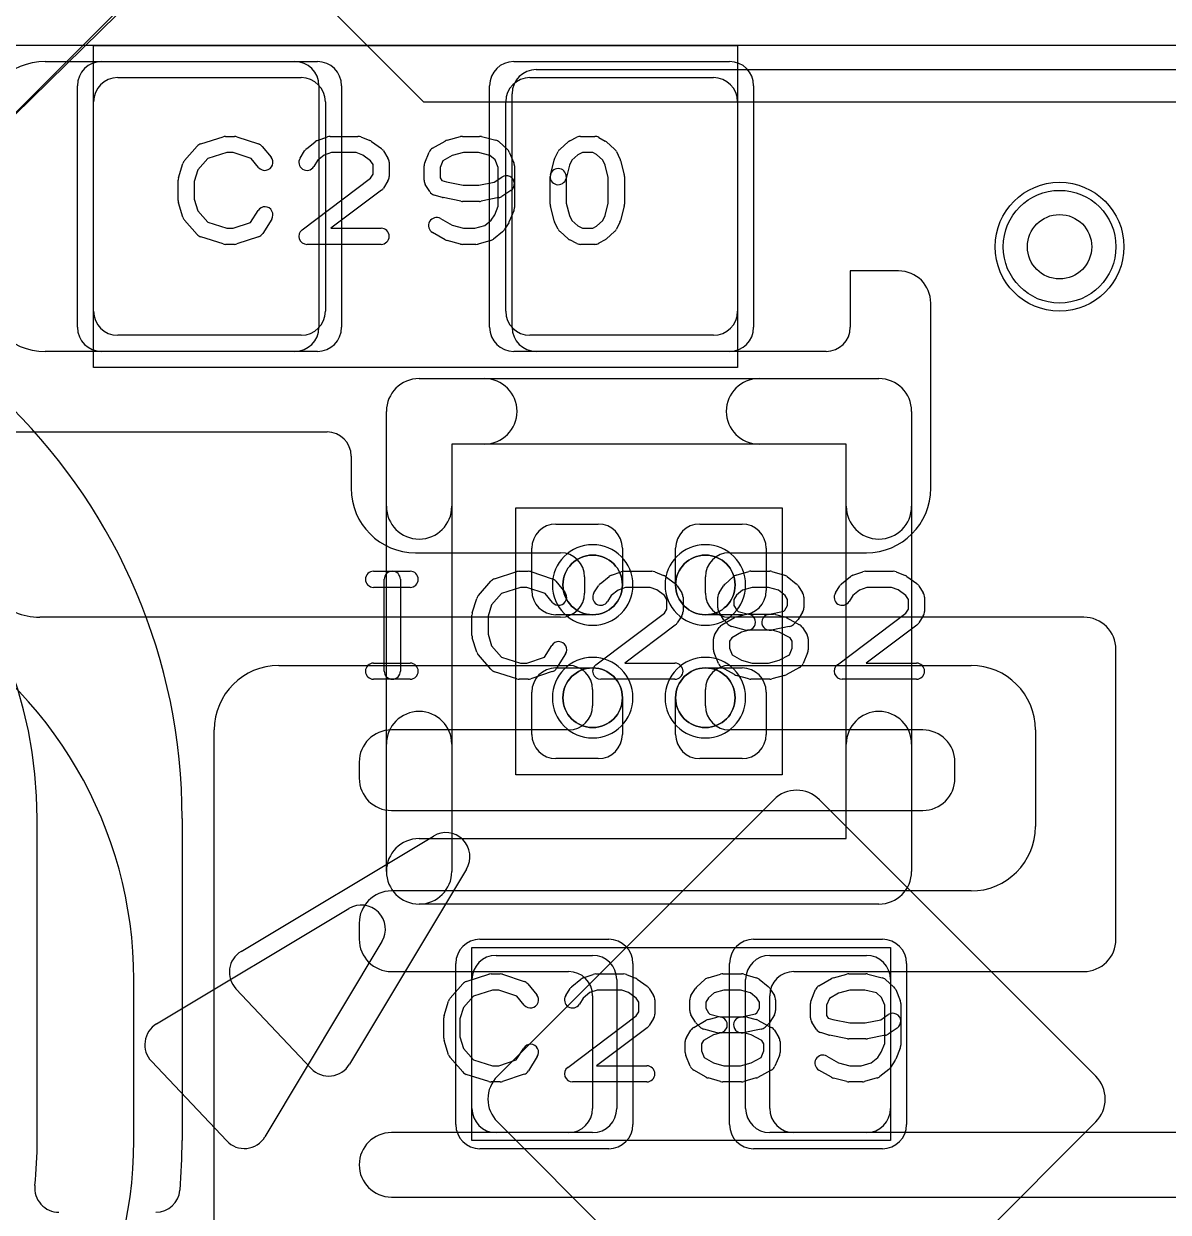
# Model space of a CAD drawing. Extents: x -1 to 20.9, y -0.5 to 20.
# Drawn here: x 2.858 to 6.412, y 10.878 to 14.567 of the extents above; entities that cross this region are included whole.
import ezdxf

# ---------------------------------------------------------------- set-up
doc = ezdxf.new("R2010")
doc.units = 0
for name, color, linetype in [('Hole', 1, 'CONTINUOUS'), ('L1', 3, 'CONTINUOUS'), ('L4', 3, 'CONTINUOUS'), ('MetalMask-A', 176, 'CONTINUOUS'), ('PartsArea-A', 111, 'CONTINUOUS'), ('PartsArea-B', 111, 'CONTINUOUS'), ('PartsSilk-A', 221, 'CONTINUOUS'), ('PartsSilk-B', 221, 'CONTINUOUS'), ('Resist-A', 2, 'CONTINUOUS'), ('Resist-B', 2, 'CONTINUOUS'), ('Silk-A', 140, 'CONTINUOUS'), ('Silk-B', 140, 'CONTINUOUS')]:
    doc.layers.add(name, color=color, linetype=linetype)

msp = doc.modelspace()

# ---------------------------------------------------------------- linework, layer by layer
at = {"layer": 'Hole'}
msp.add_circle((6.075, 13.875), 0.1, dxfattribs=at)
at = {"layer": 'L1'}
for p, q in [((2.925, 14.45), (3.70003, 14.45)), ((3.15, 14.4), (3.72, 14.4)), ((4.43, 14.4), (5, 14.4)), ((4.44997, 14.425), (7.35003, 14.425)), ((3.775, 14.37503), (3.775, 13.62497)), ((3.075, 13.675), (3.075, 14.325)), ((3.795, 14.325), (3.795, 13.675)), ((4.355, 13.675), (4.355, 14.325)), ((4.375, 13.62497), (4.375, 14.35003)), ((5.075, 14.325), (5.075, 13.675)), ((5.575, 13.8), (5.425, 13.8)), ((5.425, 13.8), (5.425, 13.62497)), ((5.675, 13.125), (5.675, 13.7)), ((3.72, 13.6), (3.15, 13.6)), ((5, 13.6), (4.43, 13.6)), ((3.70003, 13.55), (2.925, 13.55)), ((5.35003, 13.55), (4.44997, 13.55)), ((2.80784, 13.3), (3.80003, 13.3)), ((3.875, 13.22503), (3.875, 13.125)), ((4.511, 13.014), (4.6425, 13.014)), ((4.9575, 13.014), (5.089, 13.014)), ((4.075, 12.925), (4.52503, 12.925)), ((4.436, 12.8075), (4.436, 12.939)), ((4.7175, 12.939), (4.7175, 12.825)), ((4.8825, 12.825), (4.8825, 12.939)), ((5.04997, 12.925), (5.475, 12.925)), ((5.164, 12.939), (5.164, 12.8075)), ((4.6, 12.85003), (4.6, 12.79997)), ((4.975, 12.79997), (4.975, 12.85003)), ((4.625, 12.7325), (4.511, 12.7325)), ((5.089, 12.7325), (4.975, 12.7325)), ((4.52503, 12.725), (2.90784, 12.725)), ((6.15, 12.725), (5.04997, 12.725)), ((6.25, 11.725), (6.25, 12.625)), ((3.65, 12.575), (4.55003, 12.575)), ((4.511, 12.5675), (4.625, 12.5675)), ((4.975, 12.5675), (5.089, 12.5675)), ((5.04997, 12.575), (5.8, 12.575)), ((4.436, 12.361), (4.436, 12.4925)), ((4.625, 12.50003), (4.625, 12.44997)), ((4.7175, 12.475), (4.7175, 12.361)), ((4.8825, 12.361), (4.8825, 12.475)), ((4.975, 12.44997), (4.975, 12.50003)), ((5.164, 12.4925), (5.164, 12.361)), ((3.45, 10.85), (3.45, 12.375)), ((4.55003, 12.375), (4, 12.375)), ((5.65, 12.375), (5.04997, 12.375)), ((6, 12.375), (6, 12.075)), ((4.6425, 12.286), (4.511, 12.286)), ((5.089, 12.286), (4.9575, 12.286)), ((3.9, 12.275), (3.9, 12.225)), ((5.75, 12.225), (5.75, 12.275)), ((4, 12.125), (5.65, 12.125)), ((5.8, 11.875), (4, 11.875)), ((3.9, 11.775), (3.9, 11.725)), ((4.325, 11.675), (4.625, 11.675)), ((5.175, 11.675), (5.475, 11.675)), ((4, 11.625), (4.55003, 11.625)), ((5.24997, 11.625), (6.15, 11.625)), ((4.25, 11.2), (4.25, 11.6)), ((4.7, 11.6), (4.7, 11.2)), ((5.1, 11.2), (5.1, 11.6)), ((5.55, 11.6), (5.55, 11.2)), ((4.625, 11.55003), (4.625, 11.19997)), ((5.175, 11.19997), (5.175, 11.55003)), ((4.55003, 11.125), (4, 11.125)), ((4.625, 11.125), (4.325, 11.125)), ((5.475, 11.125), (5.175, 11.125)), ((6.45, 11.125), (5.24997, 11.125)), ((4, 10.925), (6.675, 10.925))]:
    msp.add_line(p, q, dxfattribs=at)
for centre, radius in [((6.075, 13.875), 0.2), ((4.625, 12.825), 0.0925), ((4.975, 12.825), 0.0925), ((4.625, 12.475), 0.0925), ((4.975, 12.475), 0.0925)]:
    msp.add_circle(centre, radius, dxfattribs=at)
for centre, radius, start, end in [((2.925, 14.25), 0.2, 90, 180), ((3.70003, 14.37503), 0.07497, 0, 90), ((3.15, 14.325), 0.075, 90, 180), ((3.72, 14.325), 0.075, 0, 90), ((4.43, 14.325), 0.075, 90, 180), ((4.44997, 14.35003), 0.07497, 90, 180), ((5, 14.325), 0.075, 0, 90), ((5.575, 13.7), 0.1, 0, 90), ((2.925, 13.75), 0.2, 180, -90), ((3.15, 13.675), 0.075, 180, -90), ((3.72, 13.675), 0.075, -90, 0), ((4.43, 13.675), 0.075, 180, -90), ((5, 13.675), 0.075, -90, 0), ((3.70003, 13.62497), 0.07497, -90, 0), ((4.44997, 13.62497), 0.07497, 180, -90), ((5.35003, 13.62497), 0.07497, -90, 0), ((3.80003, 13.22503), 0.07497, 0, 90), ((4.075, 13.125), 0.2, 180, -90), ((5.475, 13.125), 0.2, -90, 0), ((4.511, 12.939), 0.075, 90, 180), ((4.6425, 12.939), 0.075, 0, 90), ((4.9575, 12.939), 0.075, 90, 180), ((5.089, 12.939), 0.075, 0, 90), ((4.52503, 12.85003), 0.07497, 0, 90), ((5.04997, 12.85003), 0.07497, 90, 180), ((4.511, 12.8075), 0.075, 180, -90), ((4.625, 12.825), 0.0925, -90, 0), ((4.975, 12.825), 0.0925, 180, -90), ((5.089, 12.8075), 0.075, -90, 0), ((2.90784, 12.925), 0.2, -135, -90), ((4.52503, 12.79997), 0.07497, -90, 0), ((5.04997, 12.79997), 0.07497, 180, -90), ((6.15, 12.625), 0.1, 0, 90), ((3.65, 12.375), 0.2, 90, 180), ((4.511, 12.4925), 0.075, 90, 180), ((4.55003, 12.50003), 0.07497, 0, 90), ((4.625, 12.475), 0.0925, 0, 90), ((4.975, 12.475), 0.0925, 90, 180), ((5.04997, 12.50003), 0.07497, 90, 180), ((5.089, 12.4925), 0.075, 0, 90), ((5.8, 12.375), 0.2, 0, 90), ((4.55003, 12.44997), 0.07497, -90, 0), ((5.04997, 12.44997), 0.07497, 180, -90), ((4, 12.275), 0.1, 90, 180), ((4.511, 12.361), 0.075, 180, -90), ((4.6425, 12.361), 0.075, -90, 0), ((4.9575, 12.361), 0.075, 180, -90), ((5.089, 12.361), 0.075, -90, 0), ((5.65, 12.275), 0.1, 0, 90), ((4, 12.225), 0.1, 180, -90), ((5.65, 12.225), 0.1, -90, 0), ((5.8, 12.075), 0.2, -90, 0), ((4, 11.775), 0.1, 90, 180), ((4, 11.725), 0.1, 180, -90), ((6.15, 11.725), 0.1, -90, 0), ((4.325, 11.6), 0.075, 90, 180), ((4.625, 11.6), 0.075, 0, 90), ((5.175, 11.6), 0.075, 90, 180), ((5.475, 11.6), 0.075, 0, 90), ((4.55003, 11.55003), 0.07497, 0, 90), ((5.24997, 11.55003), 0.07497, 90, 180), ((4.325, 11.2), 0.075, 180, -90), ((4.55003, 11.19997), 0.07497, -90, 0), ((4.625, 11.2), 0.075, -90, 0), ((5.175, 11.2), 0.075, 180, -90), ((5.24997, 11.19997), 0.07497, 180, -90), ((5.475, 11.2), 0.075, -90, 0), ((4, 11.025), 0.1, 90, 180), ((4, 11.025), 0.1, 180, -90)]:
    msp.add_arc(centre, radius, start, end, dxfattribs=at)
at = {"layer": 'L4'}
for p, q in [((3.475, 14.95), (4.1, 14.325)), ((4.1, 14.325), (13.49394, 14.325)), ((5.18763, 12.1585), (4.32904, 11.29991)), ((6.18762, 11.29992), (5.32903, 12.1585)), ((3.20004, 11.1), (3.20004, 11.6)), ((4.32904, 11.15849), (5.18762, 10.29991)), ((5.32904, 10.29991), (6.18762, 11.15849))]:
    msp.add_line(p, q, dxfattribs=at)
msp.add_circle((6.075, 13.875), 0.2, dxfattribs=at)
for centre, radius, start, end in [((1.9, 11.6), 1.30004, 0, 60.6011), ((5.25833, 12.0878), 0.09998, 45, 135), ((4.39974, 11.2292), 0.09999, 134.99595, -134.99595), ((6.11691, 11.2292), 0.10001, -45, 45.00405), ((1.9, 11.1), 1.30004, -60.6011, 0)]:
    msp.add_arc(centre, radius, start, end, dxfattribs=at)
at = {"layer": 'MetalMask-A'}
for p, q in [((3.15, 14.4), (3.72, 14.4)), ((4.43, 14.4), (5, 14.4)), ((3.075, 13.675), (3.075, 14.325)), ((3.795, 14.325), (3.795, 13.675)), ((4.355, 13.675), (4.355, 14.325)), ((5.075, 14.325), (5.075, 13.675)), ((3.72, 13.6), (3.15, 13.6)), ((5, 13.6), (4.43, 13.6)), ((4.325, 11.675), (4.625, 11.675)), ((5.175, 11.675), (5.475, 11.675)), ((4.25, 11.2), (4.25, 11.6)), ((4.7, 11.6), (4.7, 11.2)), ((5.1, 11.2), (5.1, 11.6)), ((5.55, 11.6), (5.55, 11.2)), ((4.625, 11.125), (4.325, 11.125)), ((5.475, 11.125), (5.175, 11.125))]:
    msp.add_line(p, q, dxfattribs=at)
for centre, radius, start, end in [((3.15, 14.325), 0.075, 90, 180), ((3.72, 14.325), 0.075, 0, 90), ((4.43, 14.325), 0.075, 90, 180), ((5, 14.325), 0.075, 0, 90), ((3.15, 13.675), 0.075, 180, -90), ((3.72, 13.675), 0.075, -90, 0), ((4.43, 13.675), 0.075, 180, -90), ((5, 13.675), 0.075, -90, 0), ((4.625, 12.825), 0.0925, 0, 180), ((4.975, 12.825), 0.0925, 0, 180), ((4.625, 12.825), 0.0925, 180, 0), ((4.975, 12.825), 0.0925, 180, 0), ((4.625, 12.475), 0.0925, 0, 180), ((4.975, 12.475), 0.0925, 0, 180), ((4.625, 12.475), 0.0925, 180, 0), ((4.975, 12.475), 0.0925, 180, 0), ((4.325, 11.6), 0.075, 90, 180), ((4.625, 11.6), 0.075, 0, 90), ((5.175, 11.6), 0.075, 90, 180), ((5.475, 11.6), 0.075, 0, 90), ((4.325, 11.2), 0.075, 180, -90), ((4.625, 11.2), 0.075, -90, 0), ((5.175, 11.2), 0.075, 180, -90), ((5.475, 11.2), 0.075, -90, 0)]:
    msp.add_arc(centre, radius, start, end, dxfattribs=at)
at = {"layer": 'PartsArea-A'}
for p, q in [((20, 14.5), (0, 14.5)), ((3.075, 13.5), (3.075, 14.5)), ((3.075, 14.5), (5.075, 14.5)), ((5.075, 14.5), (5.075, 13.5)), ((5.075, 13.5), (3.075, 13.5)), ((4.386, 12.236), (4.386, 13.064)), ((4.386, 13.064), (5.214, 13.064)), ((5.214, 13.064), (5.214, 12.236)), ((5.214, 12.236), (4.386, 12.236)), ((4.25, 11.1), (4.25, 11.7)), ((4.25, 11.7), (5.55, 11.7)), ((5.55, 11.7), (5.55, 11.1)), ((5.55, 11.1), (4.25, 11.1))]:
    msp.add_line(p, q, dxfattribs=at)
at = {"layer": 'PartsArea-B'}
msp.add_line((20, 14.5), (0, 14.5), dxfattribs=at)
at = {"layer": 'PartsSilk-A'}
for p, q in [((3.40766, 14.19418), (3.4771, 14.2164)), ((3.48472, 14.21759), (3.5125, 14.21759)), ((3.5204, 14.21631), (3.58707, 14.19409)), ((3.77063, 14.20497), (3.80118, 14.21608)), ((3.80972, 14.21759), (3.89583, 14.21759)), ((3.90511, 14.2158), (3.93289, 14.20469)), ((4.17273, 14.20564), (4.21439, 14.21675)), ((4.22083, 14.21759), (4.27361, 14.21759)), ((4.27967, 14.21684), (4.32412, 14.20573)), ((4.5541, 14.20384), (4.57632, 14.21495)), ((4.5875, 14.21759), (4.63194, 14.21759)), ((4.64434, 14.2143), (4.66379, 14.20319)), ((3.35758, 14.14239), (3.39647, 14.18683)), ((3.48862, 14.16759), (3.42952, 14.14868)), ((3.50844, 14.16759), (3.48862, 14.16759)), ((3.56452, 14.1489), (3.50844, 14.16759)), ((3.59838, 14.18637), (3.62615, 14.15304)), ((3.7163, 14.15029), (3.73019, 14.17251)), ((3.73577, 14.17878), (3.76355, 14.201)), ((3.81412, 14.16759), (3.79158, 14.15939)), ((3.89102, 14.16759), (3.81412, 14.16759)), ((3.91143, 14.15943), (3.89102, 14.16759)), ((3.93831, 14.2017), (3.96887, 14.17948)), ((3.97537, 14.17251), (3.98926, 14.15029)), ((4.10331, 14.13555), (4.1172, 14.16888)), ((4.12788, 14.18097), (4.16677, 14.20319)), ((4.22411, 14.16759), (4.18875, 14.15816)), ((4.27053, 14.16759), (4.22411, 14.16759)), ((4.30604, 14.15871), (4.27053, 14.16759)), ((4.33467, 14.20017), (4.35967, 14.17795)), ((4.36614, 14.16887), (4.38002, 14.13554)), ((4.50681, 14.14822), (4.51792, 14.17044)), ((4.52367, 14.17795), (4.54867, 14.20017)), ((4.5934, 14.16759), (4.57942, 14.1606)), ((4.6253, 14.16759), (4.5934, 14.16759)), ((4.63673, 14.16106), (4.6253, 14.16759)), ((4.668, 14.20017), (4.693, 14.17795)), ((4.69875, 14.17044), (4.70986, 14.14822)), ((3.33864, 14.08894), (3.35253, 14.13339)), ((3.42952, 14.14868), (3.39868, 14.11344)), ((3.58773, 14.12104), (3.56452, 14.1489)), ((3.77033, 14.1424), (3.7587, 14.12379)), ((3.79158, 14.15939), (3.77033, 14.1424)), ((3.93554, 14.14189), (3.91143, 14.15943)), ((3.94306, 14.12987), (3.93554, 14.14189)), ((3.99306, 14.13704), (3.99306, 14.09259)), ((4.16008, 14.14178), (4.15139, 14.12093)), ((4.18875, 14.15816), (4.16008, 14.14178)), ((4.32218, 14.14437), (4.30604, 14.15871)), ((4.33194, 14.12093), (4.32218, 14.14437)), ((4.49381, 14.09865), (4.50492, 14.1431)), ((4.56049, 14.14377), (4.55276, 14.12831)), ((4.57942, 14.1606), (4.56049, 14.14377)), ((4.65618, 14.14377), (4.63673, 14.16106)), ((4.66391, 14.12831), (4.65618, 14.14377)), ((4.71175, 14.1431), (4.72286, 14.09865)), ((3.39868, 14.11344), (3.3875, 14.07766)), ((3.93543, 14.08756), (3.94306, 14.09976)), ((3.94306, 14.09976), (3.94306, 14.12987)), ((4.10139, 14.08148), (4.10139, 14.12593)), ((4.15139, 14.12093), (4.15139, 14.08865)), ((4.33194, 14.0013), (4.33194, 14.12093)), ((4.38194, 14.12593), (4.38194, 13.9963)), ((4.55276, 14.12831), (4.54231, 14.08653)), ((4.67361, 14.08951), (4.66391, 14.12831)), ((3.3375, 14.01852), (3.3375, 14.08148)), ((3.3875, 14.07766), (3.3875, 14.02234)), ((3.72247, 13.92739), (3.93543, 14.08756)), ((3.98926, 14.07934), (3.97537, 14.05712)), ((4.11908, 14.04601), (4.10519, 14.06823)), ((4.15139, 14.08865), (4.15646, 14.08054)), ((4.15646, 14.08054), (4.1713, 14.07614)), ((4.1713, 14.07614), (4.22331, 14.06574)), ((4.22331, 14.06574), (4.27113, 14.06574)), ((4.27113, 14.06574), (4.31942, 14.07539)), ((4.31942, 14.07539), (4.34307, 14.09117)), ((4.49306, 14.00741), (4.49306, 14.09259)), ((4.54306, 14.09259), (4.54306, 14.01049)), ((4.67361, 14.01049), (4.67361, 14.08951)), ((4.72361, 14.09259), (4.72361, 14.00741)), ((3.3875, 14.02234), (3.39868, 13.98656)), ((3.9692, 14.05039), (3.81233, 13.93241)), ((4.15818, 14.02788), (4.13318, 14.03529)), ((4.21593, 14.01623), (4.16038, 14.02734)), ((4.33407, 14.02734), (4.27851, 14.01623)), ((4.37081, 14.04957), (4.34304, 14.03105)), ((3.35253, 13.96661), (3.33864, 14.01106)), ((3.39868, 13.98656), (3.42952, 13.95132)), ((3.56273, 13.9505), (3.58574, 13.98732)), ((4.27361, 14.01574), (4.22083, 14.01574)), ((4.32077, 13.97447), (4.33194, 14.0013)), ((4.38002, 13.98669), (4.36614, 13.95335)), ((4.50492, 13.9569), (4.49381, 14.00135)), ((4.54306, 14.01049), (4.55276, 13.97169)), ((4.66391, 13.97169), (4.67361, 14.01049)), ((4.72286, 14.00135), (4.71175, 13.9569)), ((3.39647, 13.91317), (3.35758, 13.95761)), ((3.42952, 13.95132), (3.48862, 13.93241)), ((3.50844, 13.93241), (3.56273, 13.9505)), ((3.62814, 13.96082), (3.60037, 13.91638)), ((4.15268, 13.96245), (4.18875, 13.94184)), ((4.2897, 13.94118), (4.31023, 13.9576)), ((4.31023, 13.9576), (4.32077, 13.97447)), ((4.36426, 13.94971), (4.35037, 13.92749)), ((4.51792, 13.92956), (4.50681, 13.95178)), ((4.55276, 13.97169), (4.56049, 13.95623)), ((4.56049, 13.95623), (4.57942, 13.9394)), ((4.63673, 13.93894), (4.65618, 13.95623)), ((4.65618, 13.95623), (4.66391, 13.97169)), ((4.70986, 13.95178), (4.69875, 13.92956)), ((3.48862, 13.93241), (3.50844, 13.93241)), ((3.81233, 13.93241), (3.96806, 13.93241)), ((4.16677, 13.89681), (4.12788, 13.91903)), ((4.18875, 13.94184), (4.22411, 13.93241)), ((4.22411, 13.93241), (4.259, 13.93241)), ((4.259, 13.93241), (4.2897, 13.94118)), ((4.34479, 13.92122), (4.31701, 13.899)), ((4.54867, 13.89983), (4.52367, 13.92205)), ((4.57942, 13.9394), (4.5934, 13.93241)), ((4.5934, 13.93241), (4.6253, 13.93241)), ((4.6253, 13.93241), (4.63673, 13.93894)), ((4.693, 13.92205), (4.668, 13.89983)), ((3.4771, 13.8836), (3.40766, 13.90582)), ((3.5125, 13.88241), (3.48472, 13.88241)), ((3.58707, 13.90591), (3.5204, 13.88369)), ((3.96806, 13.88241), (3.7375, 13.88241)), ((4.21439, 13.88325), (4.17273, 13.89436)), ((4.2625, 13.88241), (4.22083, 13.88241)), ((4.30826, 13.89448), (4.26937, 13.88337)), ((4.57632, 13.88505), (4.5541, 13.89616)), ((4.63194, 13.88241), (4.5875, 13.88241)), ((4.66379, 13.89681), (4.64434, 13.8857)), ((4.086, 13.4656), (5.514, 13.4656)), ((3.9844, 13.06919), (3.9844, 13.364)), ((5.6156, 13.364), (5.6156, 13.06919)), ((5.4124, 13.2624), (4.1876, 13.2624)), ((4.1876, 13.2624), (4.1876, 13.06919)), ((5.4124, 13.06919), (5.4124, 13.2624)), ((3.94444, 12.86759), (4.05833, 12.86759)), ((3.97778, 12.55741), (3.97778, 12.84259)), ((4.02778, 12.84259), (4.02778, 12.55741)), ((4.32016, 12.84418), (4.3896, 12.8664)), ((4.39722, 12.86759), (4.425, 12.86759)), ((4.4329, 12.86631), (4.49957, 12.84409)), ((4.64827, 12.82878), (4.67605, 12.851)), ((4.68313, 12.85497), (4.71368, 12.86608)), ((4.72222, 12.86759), (4.80833, 12.86759)), ((4.81761, 12.8658), (4.84539, 12.85469)), ((4.85081, 12.8517), (4.88137, 12.82948)), ((5.03617, 12.82795), (5.06117, 12.85017)), ((5.07091, 12.85552), (5.1098, 12.86663)), ((5.11667, 12.86759), (5.175, 12.86759)), ((5.18187, 12.86663), (5.22076, 12.85552)), ((5.22951, 12.851), (5.25729, 12.82878)), ((5.39827, 12.82878), (5.42605, 12.851)), ((5.43313, 12.85497), (5.46368, 12.86608)), ((5.47222, 12.86759), (5.55833, 12.86759)), ((5.56761, 12.8658), (5.59539, 12.85469)), ((5.60081, 12.8517), (5.63137, 12.82948)), ((4.05833, 12.81759), (3.94444, 12.81759)), ((4.27008, 12.79239), (4.30897, 12.83683)), ((4.40112, 12.81759), (4.34202, 12.79868)), ((4.42094, 12.81759), (4.40112, 12.81759)), ((4.47702, 12.7989), (4.42094, 12.81759)), ((4.51088, 12.83637), (4.53865, 12.80304)), ((4.6288, 12.80029), (4.64269, 12.82251)), ((4.70408, 12.80939), (4.68283, 12.7924)), ((4.72662, 12.81759), (4.70408, 12.80939)), ((4.80352, 12.81759), (4.72662, 12.81759)), ((4.82393, 12.80943), (4.80352, 12.81759)), ((4.84804, 12.79189), (4.82393, 12.80943)), ((4.88787, 12.82251), (4.90176, 12.80029)), ((5.01769, 12.80029), (5.03158, 12.82251)), ((5.09013, 12.80901), (5.07207, 12.79296)), ((5.12017, 12.81759), (5.09013, 12.80901)), ((5.1715, 12.81759), (5.12017, 12.81759)), ((5.2022, 12.80882), (5.1715, 12.81759)), ((5.22273, 12.7924), (5.2022, 12.80882)), ((5.26287, 12.82251), (5.27676, 12.80029)), ((5.3788, 12.80029), (5.39269, 12.82251)), ((5.45408, 12.80939), (5.43283, 12.7924)), ((5.47662, 12.81759), (5.45408, 12.80939)), ((5.55352, 12.81759), (5.47662, 12.81759)), ((5.57393, 12.80943), (5.55352, 12.81759)), ((5.59804, 12.79189), (5.57393, 12.80943)), ((5.63787, 12.82251), (5.65176, 12.80029)), ((4.25114, 12.73894), (4.26503, 12.78339)), ((4.34202, 12.79868), (4.31118, 12.76344)), ((4.50023, 12.77104), (4.47702, 12.7989)), ((4.68283, 12.7924), (4.6712, 12.77379)), ((4.85556, 12.77987), (4.84804, 12.79189)), ((4.85556, 12.74976), (4.85556, 12.77987)), ((4.90556, 12.78704), (4.90556, 12.74259)), ((5.01389, 12.7537), (5.01389, 12.78704)), ((5.07207, 12.79296), (5.06389, 12.77987)), ((5.06389, 12.77987), (5.06389, 12.76087)), ((5.23056, 12.77987), (5.22273, 12.7924)), ((5.23056, 12.76087), (5.23056, 12.77987)), ((5.28056, 12.78704), (5.28056, 12.7537)), ((5.43283, 12.7924), (5.4212, 12.77379)), ((5.60556, 12.77987), (5.59804, 12.79189)), ((5.60556, 12.74976), (5.60556, 12.77987)), ((5.65556, 12.78704), (5.65556, 12.74259)), ((4.25, 12.66852), (4.25, 12.73148)), ((4.31118, 12.76344), (4.3, 12.72766)), ((4.63497, 12.57739), (4.84793, 12.73756)), ((4.84793, 12.73756), (4.85556, 12.74976)), ((4.90176, 12.72934), (4.88787, 12.70712)), ((5.03158, 12.71823), (5.01769, 12.74045)), ((5.06389, 12.76087), (5.07247, 12.74715)), ((5.07134, 12.72601), (5.09912, 12.73342)), ((5.07247, 12.74715), (5.07682, 12.7428)), ((5.07682, 12.7428), (5.10884, 12.73426)), ((5.10884, 12.73426), (5.18611, 12.73426)), ((5.1701, 12.73377), (5.21824, 12.7434)), ((5.19255, 12.73342), (5.22033, 12.72601)), ((5.21824, 12.7434), (5.22198, 12.74715)), ((5.22198, 12.74715), (5.23056, 12.76087)), ((5.27676, 12.74045), (5.26287, 12.71823)), ((5.38497, 12.57739), (5.59793, 12.73756)), ((5.59793, 12.73756), (5.60556, 12.74976)), ((5.65176, 12.72934), (5.63787, 12.70712)), ((4.3, 12.72766), (4.3, 12.67234)), ((4.8817, 12.70039), (4.72483, 12.58241)), ((5.0038, 12.67066), (5.01769, 12.69288)), ((5.02649, 12.70134), (5.06538, 12.72356)), ((5.04621, 12.70269), (5.0351, 12.7138)), ((5.09912, 12.6851), (5.05745, 12.69621)), ((5.23546, 12.69586), (5.1799, 12.68475)), ((5.22565, 12.72391), (5.26732, 12.70169)), ((5.25935, 12.7138), (5.24824, 12.70269)), ((5.27676, 12.69287), (5.29064, 12.67065)), ((5.6317, 12.70039), (5.47483, 12.58241)), ((4.26503, 12.61661), (4.25114, 12.66106)), ((4.3, 12.67234), (4.31118, 12.63656)), ((5, 12.62407), (5, 12.65741)), ((5.05675, 12.66104), (5.05, 12.65024)), ((5.08736, 12.67853), (5.05675, 12.66104)), ((5.112, 12.6851), (5.08736, 12.67853)), ((5.18283, 12.68426), (5.10556, 12.68426)), ((5.20467, 12.67844), (5.18283, 12.68426)), ((5.2379, 12.66072), (5.20467, 12.67844)), ((5.24444, 12.65024), (5.2379, 12.66072)), ((5.29444, 12.65741), (5.29444, 12.62407)), ((4.31118, 12.63656), (4.34202, 12.60132)), ((4.47523, 12.6005), (4.49824, 12.63732)), ((5.05, 12.65024), (5.05, 12.62907)), ((5.05, 12.62907), (5.05869, 12.60822)), ((5.23592, 12.6086), (5.24444, 12.62907)), ((5.24444, 12.62907), (5.24444, 12.65024)), ((3.94444, 12.58241), (4.05833, 12.58241)), ((4.30897, 12.56317), (4.27008, 12.60761)), ((4.34202, 12.60132), (4.40112, 12.58241)), ((4.40112, 12.58241), (4.42094, 12.58241)), ((4.42094, 12.58241), (4.47523, 12.6005)), ((4.54064, 12.61082), (4.51287, 12.56638)), ((4.72483, 12.58241), (4.88056, 12.58241)), ((5.01581, 12.58112), (5.00192, 12.61445)), ((5.05869, 12.60822), (5.08756, 12.59173)), ((5.08756, 12.59173), (5.12017, 12.58241)), ((5.12017, 12.58241), (5.1715, 12.58241)), ((5.1715, 12.58241), (5.20447, 12.59183)), ((5.20447, 12.59183), (5.23592, 12.6086)), ((5.29252, 12.61446), (5.27864, 12.58113)), ((5.47483, 12.58241), (5.63056, 12.58241)), ((4.3896, 12.5336), (4.32016, 12.55582)), ((4.49957, 12.55591), (4.4329, 12.53369)), ((5.06538, 12.54681), (5.02649, 12.56903)), ((5.1098, 12.53337), (5.07091, 12.54448)), ((5.22076, 12.54448), (5.18187, 12.53337)), ((5.26732, 12.56868), (5.22565, 12.54646)), ((4.05833, 12.53241), (3.94444, 12.53241)), ((4.425, 12.53241), (4.39722, 12.53241)), ((4.88056, 12.53241), (4.65, 12.53241)), ((5.175, 12.53241), (5.11667, 12.53241)), ((5.63056, 12.53241), (5.4, 12.53241)), ((3.9844, 11.936), (3.9844, 12.33081)), ((4.1876, 12.33081), (4.1876, 11.936)), ((5.4124, 12.0376), (5.4124, 12.33081)), ((5.6156, 12.33081), (5.6156, 11.936)), ((4.086, 12.0376), (5.4124, 12.0376)), ((3.27059, 11.46235), (3.86775, 11.82065)), ((5.514, 11.8344), (4.086, 11.8344)), ((3.97065, 11.71775), (3.6072, 11.112)), ((4.18258, 11.54239), (4.22147, 11.58683)), ((4.23266, 11.59418), (4.3021, 11.6164)), ((4.30972, 11.61759), (4.3375, 11.61759)), ((4.3454, 11.61631), (4.41207, 11.59409)), ((4.42338, 11.58637), (4.45115, 11.55304)), ((4.56077, 11.57878), (4.58855, 11.601)), ((4.59563, 11.60497), (4.62618, 11.61608)), ((4.63472, 11.61759), (4.72083, 11.61759)), ((4.73011, 11.6158), (4.75789, 11.60469)), ((4.76331, 11.6017), (4.79387, 11.57948)), ((4.94867, 11.57795), (4.97367, 11.60017)), ((4.98341, 11.60552), (5.0223, 11.61663)), ((5.02917, 11.61759), (5.0875, 11.61759)), ((5.09437, 11.61663), (5.13326, 11.60552)), ((5.14201, 11.601), (5.16979, 11.57878)), ((5.32788, 11.58097), (5.36677, 11.60319)), ((5.37273, 11.60564), (5.41439, 11.61675)), ((5.42083, 11.61759), (5.47361, 11.61759)), ((5.47967, 11.61684), (5.52412, 11.60573)), ((5.53467, 11.60017), (5.55967, 11.57795)), ((4.25452, 11.54868), (4.22368, 11.51344)), ((4.31362, 11.56759), (4.25452, 11.54868)), ((4.33344, 11.56759), (4.31362, 11.56759)), ((4.38952, 11.5489), (4.33344, 11.56759)), ((4.41273, 11.52104), (4.38952, 11.5489)), ((4.5413, 11.55029), (4.55519, 11.57251)), ((4.61658, 11.55939), (4.59533, 11.5424)), ((4.63912, 11.56759), (4.61658, 11.55939)), ((4.71602, 11.56759), (4.63912, 11.56759)), ((4.73643, 11.55943), (4.71602, 11.56759)), ((4.76054, 11.54189), (4.73643, 11.55943)), ((4.80037, 11.57251), (4.81426, 11.55029)), ((4.93019, 11.55029), (4.94408, 11.57251)), ((5.00263, 11.55901), (4.98457, 11.54296)), ((5.03267, 11.56759), (5.00263, 11.55901)), ((5.084, 11.56759), (5.03267, 11.56759)), ((5.1147, 11.55882), (5.084, 11.56759)), ((5.13523, 11.5424), (5.1147, 11.55882)), ((5.17537, 11.57251), (5.18926, 11.55029)), ((5.30331, 11.53555), (5.3172, 11.56888)), ((5.38875, 11.55816), (5.36008, 11.54178)), ((5.42411, 11.56759), (5.38875, 11.55816)), ((5.47053, 11.56759), (5.42411, 11.56759)), ((5.50604, 11.55871), (5.47053, 11.56759)), ((5.52218, 11.54437), (5.50604, 11.55871)), ((5.56614, 11.56887), (5.58002, 11.53554)), ((4.16364, 11.48894), (4.17753, 11.53339)), ((4.22368, 11.51344), (4.2125, 11.47766)), ((4.59533, 11.5424), (4.5837, 11.52379)), ((4.76806, 11.52987), (4.76054, 11.54189)), ((4.76806, 11.49976), (4.76806, 11.52987)), ((4.81806, 11.53704), (4.81806, 11.49259)), ((4.92639, 11.5037), (4.92639, 11.53704)), ((4.98457, 11.54296), (4.97639, 11.52987)), ((4.97639, 11.52987), (4.97639, 11.51087)), ((4.97639, 11.51087), (4.98497, 11.49715)), ((5.13448, 11.49715), (5.14306, 11.51087)), ((5.14306, 11.52987), (5.13523, 11.5424)), ((5.14306, 11.51087), (5.14306, 11.52987)), ((5.19306, 11.53704), (5.19306, 11.5037)), ((5.30139, 11.48148), (5.30139, 11.52593)), ((5.36008, 11.54178), (5.35139, 11.52093)), ((5.35139, 11.52093), (5.35139, 11.48865)), ((5.53194, 11.52093), (5.52218, 11.54437)), ((5.53194, 11.4013), (5.53194, 11.52093)), ((5.58194, 11.52593), (5.58194, 11.3963)), ((4.1625, 11.41852), (4.1625, 11.48148)), ((4.2125, 11.47766), (4.2125, 11.42234)), ((4.54747, 11.32739), (4.76043, 11.48756)), ((4.76043, 11.48756), (4.76806, 11.49976)), ((4.81426, 11.47934), (4.80037, 11.45712)), ((4.94408, 11.46823), (4.93019, 11.49045)), ((4.98384, 11.47601), (5.01162, 11.48342)), ((4.98497, 11.49715), (4.98932, 11.4928)), ((4.98932, 11.4928), (5.02134, 11.48426)), ((5.02134, 11.48426), (5.09861, 11.48426)), ((5.0826, 11.48377), (5.13074, 11.4934)), ((5.10505, 11.48342), (5.13283, 11.47601)), ((5.13074, 11.4934), (5.13448, 11.49715)), ((5.18926, 11.49045), (5.17537, 11.46823)), ((5.35139, 11.48865), (5.35646, 11.48054)), ((5.35646, 11.48054), (5.3713, 11.47614)), ((5.3713, 11.47614), (5.42331, 11.46574)), ((5.47113, 11.46574), (5.51942, 11.47539)), ((5.51942, 11.47539), (5.54307, 11.49117)), ((4.7942, 11.45039), (4.63733, 11.33241)), ((4.9163, 11.42066), (4.93019, 11.44288)), ((4.93899, 11.45134), (4.97788, 11.47356)), ((4.95871, 11.45269), (4.9476, 11.4638)), ((5.01162, 11.4351), (4.96995, 11.44621)), ((5.14796, 11.44586), (5.0924, 11.43475)), ((5.13815, 11.47391), (5.17982, 11.45169)), ((5.17185, 11.4638), (5.16074, 11.45269)), ((5.18926, 11.44287), (5.20314, 11.42065)), ((5.31908, 11.44601), (5.30519, 11.46823)), ((5.42331, 11.46574), (5.47113, 11.46574)), ((5.57081, 11.44957), (5.54304, 11.43105)), ((4.17753, 11.36661), (4.16364, 11.41106)), ((4.2125, 11.42234), (4.22368, 11.38656)), ((4.9125, 11.37407), (4.9125, 11.40741)), ((4.96925, 11.41104), (4.9625, 11.40024)), ((4.9625, 11.40024), (4.9625, 11.37907)), ((4.99986, 11.42853), (4.96925, 11.41104)), ((5.0245, 11.4351), (4.99986, 11.42853)), ((5.09533, 11.43426), (5.01806, 11.43426)), ((5.11717, 11.42844), (5.09533, 11.43426)), ((5.1504, 11.41072), (5.11717, 11.42844)), ((5.15694, 11.40024), (5.1504, 11.41072)), ((5.15694, 11.37907), (5.15694, 11.40024)), ((5.20694, 11.40741), (5.20694, 11.37407)), ((5.35818, 11.42788), (5.33318, 11.43529)), ((5.41593, 11.41623), (5.36038, 11.42734)), ((5.47361, 11.41574), (5.42083, 11.41574)), ((5.53407, 11.42734), (5.47851, 11.41623)), ((5.52077, 11.37447), (5.53194, 11.4013)), ((4.22368, 11.38656), (4.25452, 11.35132)), ((4.38773, 11.3505), (4.41074, 11.38732)), ((4.92831, 11.33112), (4.91442, 11.36445)), ((4.9625, 11.37907), (4.97119, 11.35822)), ((5.14842, 11.3586), (5.15694, 11.37907)), ((5.20502, 11.36446), (5.19114, 11.33113)), ((5.51023, 11.3576), (5.52077, 11.37447)), ((5.58002, 11.38669), (5.56614, 11.35335)), ((3.48837, 11.09909), (3.25465, 11.34654)), ((4.22147, 11.31317), (4.18258, 11.35761)), ((4.25452, 11.35132), (4.31362, 11.33241)), ((4.31362, 11.33241), (4.33344, 11.33241)), ((4.33344, 11.33241), (4.38773, 11.3505)), ((4.45314, 11.36082), (4.42537, 11.31638)), ((4.63733, 11.33241), (4.79306, 11.33241)), ((4.97119, 11.35822), (5.00006, 11.34173)), ((5.00006, 11.34173), (5.03267, 11.33241)), ((5.03267, 11.33241), (5.084, 11.33241)), ((5.084, 11.33241), (5.11697, 11.34183)), ((5.11697, 11.34183), (5.14842, 11.3586)), ((5.35268, 11.36245), (5.38875, 11.34184)), ((5.38875, 11.34184), (5.42411, 11.33241)), ((5.42411, 11.33241), (5.459, 11.33241)), ((5.459, 11.33241), (5.4897, 11.34118)), ((5.4897, 11.34118), (5.51023, 11.3576)), ((5.56426, 11.34971), (5.55037, 11.32749)), ((4.3021, 11.2836), (4.23266, 11.30582)), ((4.41207, 11.30591), (4.3454, 11.28369)), ((4.97788, 11.29681), (4.93899, 11.31903)), ((5.0223, 11.28337), (4.98341, 11.29448)), ((5.13326, 11.29448), (5.09437, 11.28337)), ((5.17982, 11.31868), (5.13815, 11.29646)), ((5.36677, 11.29681), (5.32788, 11.31903)), ((5.41439, 11.28325), (5.37273, 11.29436)), ((5.50826, 11.29448), (5.46937, 11.28337)), ((5.54479, 11.32122), (5.51701, 11.299)), ((4.3375, 11.28241), (4.30972, 11.28241)), ((4.79306, 11.28241), (4.5625, 11.28241)), ((5.0875, 11.28241), (5.02917, 11.28241)), ((5.4625, 11.28241), (5.42083, 11.28241))]:
    msp.add_line(p, q, dxfattribs=at)
for centre, radius, start, end in [((3.48472, 14.19259), 0.025, 90, 107.74642), ((3.5125, 14.19259), 0.025, 71.57954, 90), ((3.77917, 14.18148), 0.025, 109.97919, 128.65478), ((3.80972, 14.19259), 0.025, 90, 109.98461), ((3.89583, 14.19259), 0.025, 68.2071, 90), ((3.92361, 14.18148), 0.025, 53.98274, 68.20215), ((4.17917, 14.18148), 0.025, 104.92551, 119.74171), ((4.22083, 14.19259), 0.025, 90, 104.93227), ((4.27361, 14.19259), 0.025, 75.96932, 90), ((4.31806, 14.18148), 0.025, 48.37217, 75.96679), ((4.5875, 14.19259), 0.025, 90, 116.56505), ((4.63194, 14.19259), 0.025, 60.26649, 90), ((3.41528, 14.17037), 0.025, 107.74642, 138.81192), ((3.57917, 14.17037), 0.025, 39.7909, 71.57954), ((3.75139, 14.15926), 0.025, 128.66697, 147.98998), ((3.95417, 14.15926), 0.025, 32.00538, 53.97932), ((4.14028, 14.15926), 0.025, 119.73351, 157.37647), ((4.34306, 14.15926), 0.025, 22.60576, 48.36931), ((4.54028, 14.15926), 0.025, 131.62783, 153.43495), ((4.56528, 14.18148), 0.025, 116.56505, 131.62783), ((4.65139, 14.18148), 0.025, 48.37217, 60.26649), ((4.67639, 14.15926), 0.025, 26.56505, 48.37217), ((3.37639, 14.12593), 0.025, 138.81192, 162.63777), ((3.60694, 14.13704), 0.025, -140.2091, 39.8005), ((3.7375, 14.13704), 0.025, 147.99462, -32.01002), ((3.96806, 14.13704), 0.025, 0, 32.01002), ((4.12639, 14.12593), 0.025, 157.37309, 180), ((4.35694, 14.12593), 0.025, 0, 22.60888), ((4.52917, 14.13704), 0.025, 153.43495, 165.96932), ((4.6875, 14.13704), 0.025, 14.03068, 26.56505), ((4.35694, 14.07037), 0.025, -56.30358, 123.69959), ((4.51806, 14.09259), 0.025, 0, 180), ((4.51806, 14.09259), 0.025, 165.96932, -14.03321), ((4.69861, 14.09259), 0.025, 0, 14.03068), ((3.3625, 14.08148), 0.025, 162.63777, 180), ((3.95417, 14.07037), 0.025, -53.0476, -32.01002), ((3.96806, 14.09259), 0.025, -32.00538, 0), ((4.12639, 14.08148), 0.025, 180, -147.98998), ((4.14028, 14.05926), 0.025, -147.99462, -106.50982), ((4.16528, 14.05185), 0.025, -106.49948, -101.30993), ((4.32917, 14.05185), 0.025, -78.69456, -56.30041), ((3.3625, 14.01852), 0.025, 180, -162.63777), ((3.60694, 13.97407), 0.025, -32.00538, 147.99925), ((4.22083, 14.04074), 0.025, -101.30544, -90), ((4.27361, 14.04074), 0.025, -90, -78.69205), ((4.35694, 13.9963), 0.025, -22.60576, 0), ((4.51806, 14.00741), 0.025, 180, -165.96932), ((4.69861, 14.00741), 0.025, -14.03068, 0), ((3.37639, 13.97407), 0.025, -162.63777, -138.81192), ((4.14028, 13.94074), 0.025, 60.26649, -119.74171), ((4.34306, 13.96296), 0.025, -32.00538, -22.60278), ((4.52917, 13.96296), 0.025, -165.96932, -153.43495), ((4.6875, 13.96296), 0.025, -26.56505, -14.03068), ((3.41528, 13.92963), 0.025, -138.81192, -107.74642), ((3.57917, 13.92963), 0.025, -71.57954, -32.00538), ((3.7375, 13.90741), 0.025, 126.9524, -90), ((3.96806, 13.90741), 0.025, -90, 90), ((4.32917, 13.94074), 0.025, -51.33303, -32.01002), ((4.54028, 13.94074), 0.025, -153.43495, -131.62783), ((4.67639, 13.94074), 0.025, -48.37217, -26.56505), ((3.48472, 13.90741), 0.025, -107.74642, -90), ((3.5125, 13.90741), 0.025, -90, -71.57954), ((4.17917, 13.91852), 0.025, -119.73351, -104.93227), ((4.22083, 13.90741), 0.025, -104.92551, -90), ((4.2625, 13.90741), 0.025, -90, -74.05655), ((4.30139, 13.91852), 0.025, -74.05146, -51.34522), ((4.56528, 13.91852), 0.025, -131.62783, -116.56505), ((4.5875, 13.90741), 0.025, -116.56505, -90), ((4.63194, 13.90741), 0.025, -90, -60.26649), ((4.65139, 13.91852), 0.025, -60.26649, -48.37217), ((4.086, 13.364), 0.1016, 90, 180), ((5.514, 13.364), 0.1016, 0, 90), ((4.086, 13.06919), 0.1016, 180, 0), ((5.514, 13.06919), 0.1016, 180, 0), ((3.94444, 12.84259), 0.025, 90, -90), ((4.00278, 12.84259), 0.025, 0, 180), ((4.05833, 12.84259), 0.025, -90, 90), ((4.32778, 12.82037), 0.025, 107.74642, 138.81192), ((4.39722, 12.84259), 0.025, 90, 107.74642), ((4.425, 12.84259), 0.025, 71.57954, 90), ((4.49167, 12.82037), 0.025, 39.7909, 71.57954), ((4.69167, 12.83148), 0.025, 109.97919, 128.65478), ((4.72222, 12.84259), 0.025, 90, 109.98461), ((4.80833, 12.84259), 0.025, 68.2071, 90), ((4.83611, 12.83148), 0.025, 53.98274, 68.20215), ((5.07778, 12.83148), 0.025, 105.94854, 131.62783), ((5.11667, 12.84259), 0.025, 90, 105.94854), ((5.175, 12.84259), 0.025, 74.05146, 90), ((5.21389, 12.83148), 0.025, 51.33303, 74.05146), ((5.44167, 12.83148), 0.025, 109.97919, 128.65478), ((5.47222, 12.84259), 0.025, 90, 109.98461), ((5.55833, 12.84259), 0.025, 68.2071, 90), ((5.58611, 12.83148), 0.025, 53.98274, 68.20215), ((4.51944, 12.78704), 0.025, -140.2091, 39.8005), ((4.66389, 12.80926), 0.025, 128.66697, 147.98998), ((4.86667, 12.80926), 0.025, 32.00538, 53.97932), ((5.05278, 12.80926), 0.025, 131.62783, 147.99462), ((5.24167, 12.80926), 0.025, 32.00538, 51.33303), ((5.41389, 12.80926), 0.025, 128.66697, 147.98998), ((5.61667, 12.80926), 0.025, 32.00538, 53.97932), ((4.28889, 12.77593), 0.025, 138.81192, 162.63777), ((4.65, 12.78704), 0.025, 147.99462, -32.01002), ((4.88056, 12.78704), 0.025, 0, 32.01002), ((5.03889, 12.78704), 0.025, 147.99462, 180), ((5.25556, 12.78704), 0.025, 0, 32.00538), ((5.4, 12.78704), 0.025, 147.99462, -32.01002), ((5.63056, 12.78704), 0.025, 0, 32.01002), ((4.275, 12.73148), 0.025, 162.63777, 180), ((4.88056, 12.74259), 0.025, -32.00538, 0), ((5.03889, 12.7537), 0.025, 180, -147.99462), ((5.10556, 12.70926), 0.025, -75.07449, 104.93527), ((5.175, 12.70926), 0.025, 101.30544, -78.69205), ((5.18611, 12.70926), 0.025, 75.07449, 90), ((5.25556, 12.7537), 0.025, -32.00538, 0), ((5.63056, 12.74259), 0.025, -32.00538, 0), ((4.86667, 12.72037), 0.025, -53.0476, -32.01002), ((5.03889, 12.67963), 0.025, 119.73351, 147.98998), ((5.05278, 12.73148), 0.025, -147.99462, -135), ((5.06389, 12.72037), 0.025, -135, -104.92551), ((5.07778, 12.70185), 0.025, 104.92551, 119.74171), ((5.21389, 12.70185), 0.025, 61.9383, 75.06473), ((5.23056, 12.72037), 0.025, -78.69456, -45), ((5.24167, 12.73148), 0.025, -45, -32.00538), ((5.25556, 12.67963), 0.025, 31.98594, 61.9318), ((5.61667, 12.72037), 0.025, -53.0476, -32.01002), ((4.275, 12.66852), 0.025, 180, -162.63777), ((5.025, 12.65741), 0.025, 147.99462, 180), ((5.10556, 12.70926), 0.025, -104.92551, -90), ((5.26944, 12.65741), 0.025, 0, 31.99147), ((4.51944, 12.62407), 0.025, -32.00538, 147.99925), ((5.025, 12.62407), 0.025, 180, -157.37647), ((5.26944, 12.62407), 0.025, -22.60576, 0), ((3.94444, 12.55741), 0.025, 90, -90), ((4.05833, 12.55741), 0.025, -90, 90), ((4.28889, 12.62407), 0.025, -162.63777, -138.81192), ((4.88056, 12.55741), 0.025, -90, 90), ((5.03889, 12.59074), 0.025, -157.37309, -119.74171), ((5.25556, 12.59074), 0.025, -61.9383, -22.60888), ((5.63056, 12.55741), 0.025, -90, 90), ((4.00278, 12.55741), 0.025, 180, 0), ((4.32778, 12.57963), 0.025, -138.81192, -107.74642), ((4.49167, 12.57963), 0.025, -71.57954, -32.00538), ((4.65, 12.55741), 0.025, 126.9524, -90), ((5.07778, 12.56852), 0.025, -119.73351, -105.94345), ((5.21389, 12.56852), 0.025, -74.05146, -61.9318), ((5.4, 12.55741), 0.025, 126.9524, -90), ((4.39722, 12.55741), 0.025, -107.74642, -90), ((4.425, 12.55741), 0.025, -90, -71.57954), ((5.11667, 12.55741), 0.025, -105.94854, -90), ((5.175, 12.55741), 0.025, -90, -74.05655), ((4.086, 12.33081), 0.1016, 0, 180), ((5.514, 12.33081), 0.1016, 0, 180), ((4.086, 11.936), 0.1016, 90, -90), ((4.086, 11.936), 0.1016, 180, 0), ((5.514, 11.936), 0.1016, -90, 0), ((3.90634, 11.75634), 0.075, -30.96638, 120.96395), ((4.24028, 11.57037), 0.025, 107.74642, 138.81192), ((4.30972, 11.59259), 0.025, 90, 107.74642), ((4.3375, 11.59259), 0.025, 71.57954, 90), ((4.40417, 11.57037), 0.025, 39.7909, 71.57954), ((4.60417, 11.58148), 0.025, 109.97919, 128.65478), ((4.63472, 11.59259), 0.025, 90, 109.98461), ((4.72083, 11.59259), 0.025, 68.2071, 90), ((4.74861, 11.58148), 0.025, 53.98274, 68.20215), ((4.99028, 11.58148), 0.025, 105.94854, 131.62783), ((5.02917, 11.59259), 0.025, 90, 105.94854), ((5.0875, 11.59259), 0.025, 74.05146, 90), ((5.12639, 11.58148), 0.025, 51.33303, 74.05146), ((5.37917, 11.58148), 0.025, 104.92551, 119.74171), ((5.42083, 11.59259), 0.025, 90, 104.93227), ((5.47361, 11.59259), 0.025, 75.96932, 90), ((5.51806, 11.58148), 0.025, 48.37217, 75.96679), ((4.43194, 11.53704), 0.025, -140.2091, 39.8005), ((4.5625, 11.53704), 0.025, 147.99462, -32.01002), ((4.57639, 11.55926), 0.025, 128.66697, 147.98998), ((4.77917, 11.55926), 0.025, 32.00538, 53.97932), ((4.79306, 11.53704), 0.025, 0, 32.01002), ((4.95139, 11.53704), 0.025, 147.99462, 180), ((4.96528, 11.55926), 0.025, 131.62783, 147.99462), ((5.15417, 11.55926), 0.025, 32.00538, 51.33303), ((5.16806, 11.53704), 0.025, 0, 32.00538), ((5.34028, 11.55926), 0.025, 119.73351, 157.37647), ((5.54306, 11.55926), 0.025, 22.60576, 48.36931), ((4.20139, 11.52593), 0.025, 138.81192, 162.63777), ((5.32639, 11.52593), 0.025, 157.37309, 180), ((5.55694, 11.52593), 0.025, 0, 22.60888), ((4.1875, 11.48148), 0.025, 162.63777, 180), ((4.79306, 11.49259), 0.025, -32.00538, 0), ((4.95139, 11.5037), 0.025, 180, -147.99462), ((4.99028, 11.45185), 0.025, 104.92551, 119.74171), ((5.01806, 11.45926), 0.025, -75.07449, 104.93527), ((5.0875, 11.45926), 0.025, 101.30544, -78.69205), ((5.09861, 11.45926), 0.025, 75.07449, 90), ((5.12639, 11.45185), 0.025, 61.9383, 75.06473), ((5.16806, 11.5037), 0.025, -32.00538, 0), ((5.32639, 11.48148), 0.025, 180, -147.98998), ((5.55694, 11.47037), 0.025, -56.30358, 123.69959), ((3.30917, 11.39804), 0.075, 120.95983, -136.63514), ((4.77917, 11.47037), 0.025, -53.0476, -32.01002), ((4.95139, 11.42963), 0.025, 119.73351, 147.98998), ((4.96528, 11.48148), 0.025, -147.99462, -135), ((4.97639, 11.47037), 0.025, -135, -104.92551), ((5.14306, 11.47037), 0.025, -78.69456, -45), ((5.15417, 11.48148), 0.025, -45, -32.00538), ((5.16806, 11.42963), 0.025, 31.98594, 61.9318), ((5.34028, 11.45926), 0.025, -147.99462, -106.50982), ((4.1875, 11.41852), 0.025, 180, -162.63777), ((4.9375, 11.40741), 0.025, 147.99462, 180), ((5.01806, 11.45926), 0.025, -104.92551, -90), ((5.18194, 11.40741), 0.025, 0, 31.99147), ((5.36528, 11.45185), 0.025, -106.49948, -101.30993), ((5.42083, 11.44074), 0.025, -101.30544, -90), ((5.47361, 11.44074), 0.025, -90, -78.69205), ((5.52917, 11.45185), 0.025, -78.69456, -56.30041), ((4.20139, 11.37407), 0.025, -162.63777, -138.81192), ((4.43194, 11.37407), 0.025, -32.00538, 147.99925), ((4.9375, 11.37407), 0.025, 180, -157.37647), ((5.18194, 11.37407), 0.025, -22.60576, 0), ((5.34028, 11.34074), 0.025, 60.26649, -119.74171), ((5.55694, 11.3963), 0.025, -22.60576, 0), ((4.5625, 11.30741), 0.025, 126.9524, -90), ((4.79306, 11.30741), 0.025, -90, 90), ((4.95139, 11.34074), 0.025, -157.37309, -119.74171), ((5.16806, 11.34074), 0.025, -61.9383, -22.60888), ((5.52917, 11.34074), 0.025, -51.33303, -32.01002), ((5.54306, 11.36296), 0.025, -32.00538, -22.60278), ((4.24028, 11.32963), 0.025, -138.81192, -107.74642), ((4.40417, 11.32963), 0.025, -71.57954, -32.00538), ((4.99028, 11.31852), 0.025, -119.73351, -105.94345), ((5.12639, 11.31852), 0.025, -74.05146, -61.9318), ((5.37917, 11.31852), 0.025, -119.73351, -104.93227), ((5.50139, 11.31852), 0.025, -74.05146, -51.34522), ((4.30972, 11.30741), 0.025, -107.74642, -90), ((4.3375, 11.30741), 0.025, -90, -71.57954), ((5.02917, 11.30741), 0.025, -105.94854, -90), ((5.0875, 11.30741), 0.025, -90, -74.05655), ((5.42083, 11.30741), 0.025, -104.92551, -90), ((5.4625, 11.30741), 0.025, -90, -74.05655), ((3.54289, 11.15059), 0.075, -136.63164, -30.96358)]:
    msp.add_arc(centre, radius, start, end, dxfattribs=at)
at = {"layer": 'PartsSilk-B'}
msp.add_line((5.29449, 16.69803), (2.56705, 14.02741), dxfattribs=at)
at = {"layer": 'Resist-A'}
for p, q in [((3.1, 14.45), (3.77, 14.45)), ((4.38, 14.45), (5.05, 14.45)), ((3.025, 13.625), (3.025, 14.375)), ((3.845, 14.375), (3.845, 13.625)), ((4.305, 13.625), (4.305, 14.375)), ((5.125, 14.375), (5.125, 13.625)), ((3.77, 13.55), (3.1, 13.55)), ((5.05, 13.55), (4.38, 13.55)), ((4.275, 11.725), (4.675, 11.725)), ((5.125, 11.725), (5.525, 11.725)), ((4.2, 11.15), (4.2, 11.65)), ((4.75, 11.65), (4.75, 11.15)), ((5.05, 11.15), (5.05, 11.65)), ((5.6, 11.65), (5.6, 11.15)), ((4.675, 11.075), (4.275, 11.075)), ((5.525, 11.075), (5.125, 11.075))]:
    msp.add_line(p, q, dxfattribs=at)
msp.add_circle((6.075, 13.875), 0.175, dxfattribs=at)
for centre, radius, start, end in [((3.1, 14.375), 0.075, 90, 180), ((3.77, 14.375), 0.075, 0, 90), ((4.38, 14.375), 0.075, 90, 180), ((5.05, 14.375), 0.075, 0, 90), ((3.1, 13.625), 0.075, 180, -90), ((3.77, 13.625), 0.075, -90, 0), ((4.38, 13.625), 0.075, 180, -90), ((5.05, 13.625), 0.075, -90, 0), ((4.625, 12.825), 0.125, 0, 180), ((4.975, 12.825), 0.125, 0, 180), ((4.625, 12.825), 0.125, 180, 0), ((4.975, 12.825), 0.125, 180, 0), ((4.625, 12.475), 0.125, 0, 180), ((4.975, 12.475), 0.125, 0, 180), ((4.625, 12.475), 0.125, 180, 0), ((4.975, 12.475), 0.125, 180, 0), ((4.275, 11.65), 0.075, 90, 180), ((4.675, 11.65), 0.075, 0, 90), ((5.125, 11.65), 0.075, 90, 180), ((5.525, 11.65), 0.075, 0, 90), ((4.275, 11.15), 0.075, 180, -90), ((4.675, 11.15), 0.075, -90, 0), ((5.125, 11.15), 0.075, 180, -90), ((5.525, 11.15), 0.075, -90, 0)]:
    msp.add_arc(centre, radius, start, end, dxfattribs=at)
at = {"layer": 'Resist-B'}
msp.add_circle((6.075, 13.875), 0.175, dxfattribs=at)
at = {"layer": 'Silk-A'}
for p, q in [((4.086, 13.4656), (4.28842, 13.4656)), ((5.14158, 13.4656), (5.514, 13.4656)), ((3.9844, 11.936), (3.9844, 13.364)), ((5.6156, 13.364), (5.6156, 11.936)), ((4.28842, 13.2624), (4.1876, 13.2624)), ((4.1876, 13.2624), (4.1876, 11.936)), ((5.4124, 13.2624), (5.14158, 13.2624)), ((5.4124, 12.0376), (5.4124, 13.2624)), ((2.9, 11.1), (2.9, 12.1)), ((3.35, 12.1), (3.35, 11.1)), ((3.53309, 11.68735), (4.13025, 12.04565)), ((4.086, 12.0376), (5.4124, 12.0376)), ((4.23315, 11.94275), (3.8697, 11.337)), ((5.514, 11.8344), (4.086, 11.8344)), ((3.75087, 11.32409), (3.51715, 11.57154))]:
    msp.add_line(p, q, dxfattribs=at)
for centre, radius, start, end in [((1.55, 12.1), 1.8, 0, 180), ((1.55, 12.1), 1.35, 0, 180), ((4.086, 13.364), 0.1016, 90, 180), ((4.28842, 13.364), 0.1016, -90, 90), ((5.14158, 13.364), 0.1016, 90, -90), ((5.514, 13.364), 0.1016, 0, 90), ((4.086, 11.936), 0.1016, 90, -90), ((4.16884, 11.98134), 0.075, -30.96638, 120.96395), ((4.086, 11.936), 0.1016, 180, 0), ((5.514, 11.936), 0.1016, -90, 0), ((3.57167, 11.62304), 0.075, 120.95983, -136.63514), ((3.80539, 11.37559), 0.075, -136.63164, -30.96358), ((1.55, 11.10001), 1.35, -5.93032, -0.00042), ((1.55, 11.10001), 1.8, -4.89616, -0.00032), ((2.96737, 10.95278), 0.075, 174.06897, -90), ((3.2687, 10.95278), 0.075, -90, -4.89496)]:
    msp.add_arc(centre, radius, start, end, dxfattribs=at)
at = {"layer": 'Silk-B'}
msp.add_line((4.09571, 15.55429), (2.57071, 14.02929), dxfattribs=at)

doc.saveas('drawing.dxf')
